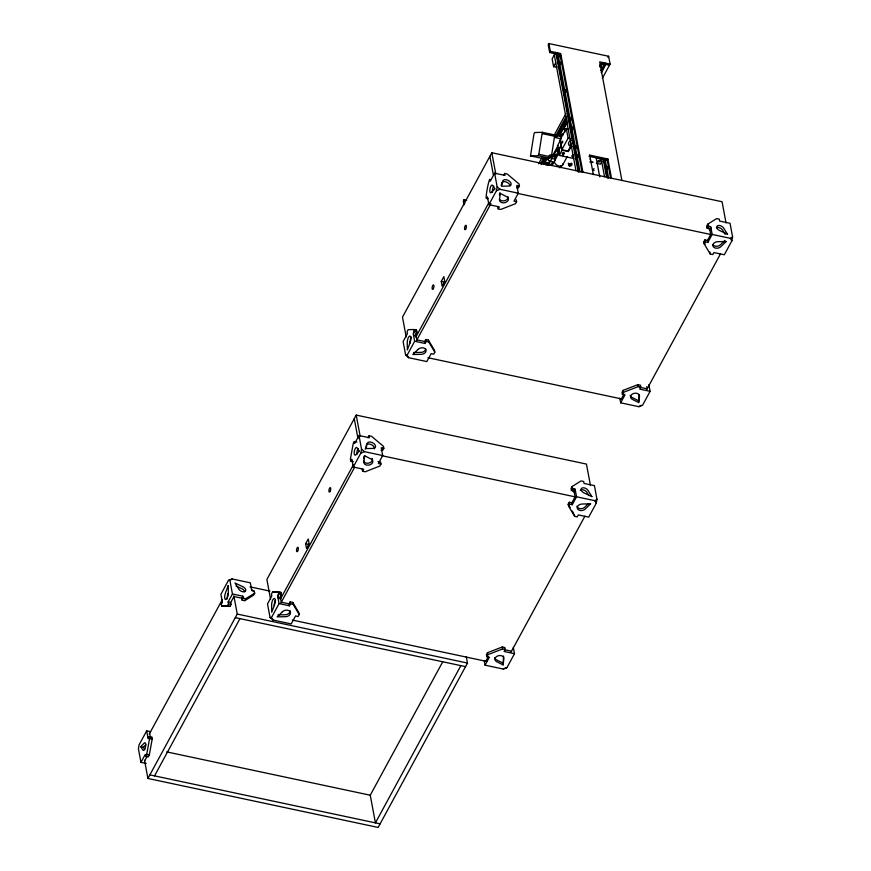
<?xml version="1.0" encoding="UTF-8"?>
<svg xmlns="http://www.w3.org/2000/svg" width="871" height="871" viewBox="0 0 871 871"><rect width="100%" height="100%" fill="white"/><g stroke="black" fill="none" stroke-linecap="round" stroke-linejoin="round"><path stroke-width="1.31" d="M363.686 458.701L364.013 456.273M499.464 195.137L499.791 192.709M503.057 664.921L503.874 658.846A4.54 3.244 -10.6 0 0 497.689 655.939A4.54 3.244 -10.6 0 0 496.666 661.655L503.057 664.921L503.514 656.897A4.54 3.244 -10.6 0 0 503.514 656.037M638.672 402.576L639.488 396.501A4.54 3.244 -10.6 0 0 633.304 393.594A4.54 3.244 -10.6 0 0 632.281 399.31L638.672 402.576L639.118 394.552M145.642 756.355L146.72 754.362L149.583 738.619L149.224 736.67L151.826 737.225L152.185 739.174L149.322 754.917L148.244 756.91L145.642 756.355L145.283 754.406L140.96 762.354L146.154 763.464M378.014 461.543L380.616 462.098L380.975 464.047L379.898 466.029L365.178 471.777L362.586 471.222L363.664 469.229L353.267 467.019L360.834 453.105L361.541 449.164L358.994 435.533L369.391 437.743L369.021 435.794L371.623 436.349L383.469 446.355L383.839 448.304L382.761 450.285A3.092 1.873 28.5 0 0 381.095 450.525M516.22 199.753L516.59 201.702L515.512 203.683L500.792 209.432L498.19 208.877L499.279 206.884L488.881 204.674L496.437 190.76L497.156 186.819L494.608 173.187L504.995 175.398L504.636 173.449L507.238 174.004L519.083 184.01L519.454 185.959L518.376 187.94A3.092 1.873 28.5 0 0 516.928 188.071M530.493 155.898L538.049 155.691L538.811 154.287L542.295 132.316L534.74 132.523L533.977 133.927L530.493 155.898L542.96 158.555L548.763 158.391M551.495 155.822L554.773 134.961L542.295 132.316M560.347 142.724L561.011 136.29L554.37 134.972L554.827 137.455L561.066 138.783L560.597 136.301M569.275 502.251L568.186 504.233L568.556 506.182L574.631 516.351L577.233 516.895L578.311 514.913L588.698 517.124L596.265 503.209L596.983 499.268L594.425 485.637L584.038 483.427L583.668 481.478L581.066 480.923L572.138 486.497L571.049 488.489L571.42 490.438L574.022 490.994L575.11 496.84L571.866 502.796L572.236 504.745L569.634 504.189L569.275 502.251L571.866 502.796M704.889 239.906L703.801 241.888L704.171 243.836L710.246 254.005L712.837 254.55L713.926 252.568L724.313 254.778L731.88 240.864L732.587 236.923L730.04 223.292L719.642 221.082L719.283 219.133L716.681 218.577L707.742 224.152L706.664 226.144L707.034 228.093L709.625 228.648L710.725 234.495L707.481 240.45L707.851 242.399L705.249 241.844L704.889 239.906L707.481 240.45M365.232 449.284L365.842 446.779M501.152 185.686L501.75 183.182M494.608 173.187L490.286 181.135L489.916 179.186C488.5 179.633 483.917 205.197 487.422 196.879L487.782 198.828M148.974 737.138L148.146 738.662L147.776 736.714M353.332 461.772L350.73 461.216L351.808 459.224L353.267 467.019M150.585 731.694L146.687 730.867L139.12 744.781L138.413 748.722L140.96 762.354M254.376 591.169L251.784 590.614L250.325 582.819L232.132 578.954L228.452 580.38L220.896 594.305L222.355 602.09L221.267 604.082L221.637 606.031L230.009 606.423L231.098 604.43L230.728 602.482L233.972 596.526L241.768 598.181L242.127 600.13L244.729 600.685L253.668 595.1L254.746 593.118L253.777 591.039M149.202 734.177L222.355 599.564M221.637 606.031L227.418 605.868L228.496 603.886L228.126 601.937L232.448 593.978L229.9 580.347L232.132 578.954M144.64 760.916L147.232 756.148M241.768 598.181L242.846 596.189L232.448 593.978M242.127 600.13L243.205 598.137L242.846 596.189M466.268 656.56L467.487 663.049L378.156 827.45L147.918 778.456L237.25 614.055L233.853 595.873M244.729 600.685L245.807 598.693L254.746 593.118M466.616 200.363L463.971 199.797L463.318 200.994L464.047 204.892M602.318 78.379L610.092 64.062L608.633 56.267L548.872 43.55L548.218 44.748L549.677 52.532L557.473 54.198M726.022 222.932L722.059 201.734L491.821 152.741L402.489 317.142L406.213 337.012M154.537 775.876L239.982 618.628M549.677 52.532L550.33 51.345L548.872 43.55M590.418 485.278L586.444 464.08L356.206 415.086L266.874 579.487L270.598 599.357M555.273 53.109L552.138 58.88L553.586 66.675L556.711 67.339A2.275 1.622 -10.6 0 1 557.005 66.936M553.586 66.675L555.752 62.701M272.536 592.019L271.458 594.011L271.817 595.96L267.506 603.908L270.054 617.539L273.015 620.043L291.208 623.919L295.53 615.96L298.122 616.516L299.21 614.534L298.84 612.585L292.765 602.416L290.174 601.861L289.085 603.853L289.455 605.802L279.058 603.592L277.599 595.797L278.687 593.804L278.317 591.855L272.536 592.019L280.919 592.411L281.279 594.36A3.092 1.089 -78 0 0 280.56 598.301L277.969 597.746A3.092 1.089 -78 0 1 278.687 593.804L281.279 594.36L280.201 596.352L281.289 602.199L289.085 603.853M356.903 442.087L354.312 441.532L353.223 443.524L350.36 459.267L350.98 460.748M441.259 281.409L443.851 276.64L444.722 281.311L442.13 286.091L441.259 281.409L444.765 282.16M358.994 435.533L354.671 443.481L354.312 441.532M503.558 175.441L504.636 173.449M415.805 337.153L488.958 202.54M408.63 357.698L407.116 355.161L414.672 341.247L413.213 333.451L414.291 331.459L413.932 329.51L408.151 329.674L407.073 331.666L407.432 333.615L403.11 341.563L405.668 355.194L408.63 357.698L426.823 361.574L431.145 353.615L433.736 354.17L434.825 352.189L434.455 350.24L428.38 340.071L425.777 339.516L424.7 341.508L425.07 343.457L414.672 341.247M305.645 543.754L308.236 538.986L309.118 543.667L306.527 548.436L305.645 543.754L309.151 544.506M416.469 340.659L490.906 203.662M367.943 437.786L369.021 435.794M280.201 599.498L353.343 464.885M273.015 620.043L271.502 617.506L279.058 603.592M280.854 603.004L354.649 467.194M425.07 343.457L426.148 341.465L425.777 339.516M289.455 605.802L290.533 603.81L290.174 601.861M517.222 187.352A3.092 1.873 28.5 0 1 519.454 185.959L516.851 185.403L518.31 193.199L513.988 201.147L516.59 201.702M538.616 163.792L541.86 157.825M554.174 135.168L565.834 113.698M541.054 162.855L543.646 158.087M555.959 135.43L566.335 116.344M381.607 449.697A3.092 1.873 28.5 0 1 383.839 448.304L381.237 447.748L382.696 455.544L378.373 463.492L380.975 464.047M541.011 164.467L544.321 158.228M555.992 136.769L566.357 117.683M542.165 164.162L545.409 158.195M557.081 136.725L566.803 118.837M543.493 163.117L544.789 160.721M558.398 135.68L562.285 128.527M563.581 126.132L566.825 120.176M543.961 164.423L547.206 158.457M559.52 135.8L567.293 121.483M564.909 132.033L564.158 128.026L567.228 122.365M547.707 159.001L549.22 156.225A2.559 1.546 28.5 0 1 551.234 154.962L554.087 155.571L554.751 159.077L551.887 158.468A2.559 1.546 28.5 0 1 549.22 156.225M568.817 129.006L566.27 128.462L560.009 139.991L561.828 149.736L568.066 151.064L570.69 146.241L570.233 143.802M599.781 66.936L600.424 65.75A5.585 3.364 28.5 0 1 604.899 62.952L604.245 64.149A5.585 3.364 28.5 0 0 599.716 66.436M600.544 66.871L601.839 64.476M548.654 162.942L550.091 160.406M552.432 155.985L558.104 145.544M600.642 67.372L602.492 63.289M548.872 164.107L551.887 158.468M553.281 155.996L557.69 147.874L558.855 151.521L557.984 153.122L556.809 149.496L557.984 153.122M600.848 70.584L604.735 63.431M607.991 57.464L608.633 56.267M554.304 156.747L555.175 155.158L554.435 153.873L555.611 157.488L554.751 159.077M557.549 150.781L558.409 149.191M561.262 145.566L558.453 150.737L559.324 155.408L573.891 158.511M550.766 165.327L552.715 161.756L550.374 161.255A2.559 1.546 28.5 0 1 547.772 159.241A2.559 1.546 28.5 0 1 549.122 157.684M555.088 157.379L557.462 153.002M558.333 151.412L558.975 150.226M601.284 72.347L605.813 63.997L601.371 72.848M552.072 165.566L559.628 151.652M561.828 149.736L568.099 138.206L566.27 128.462M559.324 155.408L562.133 150.248L561.479 146.742M572.312 146.524A4.54 3.244 -10.6 0 1 571.18 146.404L568.371 151.576L562.133 150.248M559.835 167.853L561.087 165.555M562.492 165.316L567.293 156.475M589.711 155.114L589.057 156.312L607.25 160.177L607.893 158.99L589.711 155.114L593.358 174.603M594 168.473L592.988 170.324A2.559 1.546 28.5 0 0 594.12 170.335M602.068 161.048L600.38 164.151L596.406 163.302M460.868 665.629L375.423 822.877L370.251 795.212L442.74 661.797M707.034 228.093L708.112 226.101L707.742 224.152M708.722 226.231L708.112 226.101L708.82 226.264A2.504 1.513 28.5 0 1 710.965 228.071L709.887 230.064A2.504 1.513 28.5 0 0 707.742 228.246L708.82 226.264L710.714 226.656L712.173 234.451L707.851 242.399M650.104 391.34L639.717 389.13L640.795 387.149L640.425 385.2L637.833 384.644L623.113 390.382L622.036 392.375L622.395 394.323L624.997 394.868L620.675 402.827L638.868 406.692L642.548 405.265L650.104 391.34L648.928 385.047A2.504 0.882 -78 0 1 648.906 384.644M622.395 394.323L623.484 392.331L623.113 390.382M704.171 243.836L705.249 241.844M571.42 490.438L572.497 488.446L572.138 486.497M621.393 398.885L623.984 394.117M573.107 488.577L572.497 488.446L573.205 488.609A2.504 1.513 28.5 0 1 575.35 490.417L574.272 492.409A2.504 1.513 28.5 0 0 572.127 490.591L573.205 488.609L575.1 489.001L576.558 496.797L572.236 504.745M514.5 653.686L504.102 651.475L505.18 649.494L504.821 647.545L502.219 646.99L487.499 652.727L486.421 654.72L486.791 656.669L489.382 657.213L485.06 665.172L503.253 669.037L506.933 667.611L514.5 653.686L513.313 647.393M486.791 656.669L487.869 654.676L487.499 652.727M568.556 506.182L569.634 504.189M485.778 661.231L488.37 656.462M646.707 389.653L720.502 253.853M511.092 651.998L584.887 516.198M561.229 135.528L561.751 134.559A2.275 0.795 -78 0 1 562.906 134.526L562.982 134.907M151.826 737.225L151.521 737.759A2.504 0.882 -78 0 1 151.064 738.194M140.699 746.697L144.074 743.246A3.974 1.394 -78 0 1 145.599 746.567A3.974 1.394 -78 0 1 142.844 749.996L140.699 746.697L143.301 747.253L144.728 749.452M143.301 747.253L145.827 744.661M724.955 240.418L720.557 244.697A4.54 3.244 -10.6 0 1 712.826 244.642M588.458 503.623L584.942 507.042A4.54 3.244 -10.6 0 1 580.206 508.631A4.54 3.244 -10.6 0 1 576.907 506.182M712.173 234.451L730.355 238.316L732.587 236.923M638.868 406.692L641.1 405.298M576.558 496.797L594.741 500.662L596.983 499.268M503.253 669.037L506.933 667.611M496.437 190.76L500.117 189.323L518.31 193.199M360.834 453.105L364.503 451.668L382.696 455.544M623.484 392.331L638.193 386.593L640.795 387.149M487.869 654.676L502.578 648.939L505.18 649.494M414.215 330.131L416.534 330.065L416.893 332.014A3.092 1.089 -78 0 0 416.175 335.956L413.583 335.4A3.092 1.089 -78 0 1 414.291 331.459L416.893 332.014L415.815 334.007L416.904 339.853L424.7 341.508M405.668 355.194L407.116 355.161M228.452 580.38L229.9 580.347M270.054 617.539L271.502 617.506M413.605 352.537L420.682 352.407A4.54 3.244 -10.6 0 0 425.734 349.14M278.001 614.882L285.067 614.752A4.54 3.244 -10.6 0 0 290.13 610.636M550.33 51.345L560.717 53.556L582.939 172.273M610.092 64.062L599.694 61.852L621.916 180.569M601.654 63.594L609.45 65.249M568.099 138.206L570.636 138.75M542.557 133.688L555.034 136.344M596.951 157.651L601.948 158.718M589.787 161.897L592.432 162.463M538.811 154.287L548.795 156.41M538.049 155.691L549.274 158.076M543.373 158.544L548.36 159.6M517.309 193.329L711.618 234.68M413.932 329.51L416.534 330.065M426.148 341.465L428.75 342.02L434.825 352.189M639.347 387.181L647.142 388.847L646.728 386.626M427.977 357.731L622.286 399.081M381.694 455.675L574.664 496.742M278.317 591.855L280.919 592.411M250.053 586.847L270.01 591.104M290.533 603.81L293.135 604.365L299.21 614.534M505.038 649.81L511.527 651.192M243.205 598.137L245.807 598.693M228.126 601.937L230.728 602.482M228.496 603.886L231.098 604.43M227.418 605.868L230.009 606.423M292.362 620.076L486.671 661.427M237.25 614.055L467.487 663.049M235.301 617.637L465.539 666.631M149.583 738.619L152.185 739.174M166.666 751.891L370.251 795.212M146.72 754.362L149.322 754.917M149.866 774.874L380.104 823.868M571.18 146.404L570.157 146.067A4.54 3.244 -10.6 0 1 571.191 140.351M236.063 586.009L241.474 588.556A3.974 2.395 28.5 0 1 244.664 591.768M638.312 400.627L631.911 397.361A4.54 3.244 -10.6 0 1 630.19 395.347M502.698 662.973L496.296 659.706A4.54 3.244 -10.6 0 1 494.586 657.692M497.156 186.819L500.117 189.323M361.541 449.164L364.503 451.668M725.184 234.277L722.69 230.292A3.974 2.395 28.5 0 0 716.376 227.777M588.948 495.621L587.076 492.638A3.974 2.395 28.5 0 0 583.657 489.992A3.974 2.395 28.5 0 0 580.282 490.558M730.355 238.316L731.88 240.864M703.801 241.888L705.151 244.152M564.158 128.026L564.92 129.289M594.741 500.662L596.265 503.209M568.186 504.233L570.211 507.619M572.236 511.005L573.586 513.269M149.649 733.371L150.476 737.791M709.876 252.057L710.246 254.005M607.893 158.99L611.54 178.468M607.12 159.469L610.647 178.359M607.065 166.307L607.566 168.963M605.149 159.513L608.633 178.141M603.875 159.491L607.435 178.163M603.265 159.393L606.51 176.693M601.055 158.108L604.539 176.737M596.004 156.889L599.738 176.846M637.833 384.644L638.193 386.593M560.314 56.049L582.035 172.131M560.064 61.776L560.554 64.432M565.29 89.713L565.791 92.37M570.516 117.65L571.017 120.318M572.258 126.97L572.759 129.627M575.742 145.588L576.243 148.255M577.484 154.907L577.985 157.564M558.137 54.982L580.053 172.055M556.613 53.621L578.845 172.077M556.014 53.534L578.17 171.935M619.804 398.145L620.675 402.827M554.294 54.906L575.949 170.651M558.191 148.016L558.855 151.521M549.906 165.359L549.47 163.019L547.13 162.518A2.559 1.546 28.5 0 0 545.17 163.138A2.559 1.546 28.5 0 0 546.03 165.163M574.261 514.402L574.631 516.351M491.821 152.741L495.784 173.939M489.883 156.323L493.345 174.864M497.831 206.928L498.19 208.877M487.706 198.37L488.881 204.674M463.971 199.797L464.689 203.694M502.219 646.99L502.578 648.939M428.38 340.071L428.75 342.02M484.189 660.49L485.06 665.172M356.206 415.086L360.18 436.284M354.268 418.668L357.981 438.538M362.216 469.273L362.586 471.222M292.765 602.416L293.135 604.365M146.687 730.867L147.863 737.171M144.521 760.274L147.918 778.456M352.178 461.173L352.069 460.65A2.504 0.882 -78 0 0 351.024 460.683M251.414 588.665L251.523 589.199A2.504 1.513 28.5 0 0 253.668 591.006M590.135 158.903A1.132 0.817 -10.6 0 1 590.135 159.535M573.673 156.464A1.132 0.817 -10.6 0 1 572.16 156.508A1.132 0.817 -10.6 0 1 572.16 155.397A1.132 0.817 -10.6 0 1 573.673 155.169M570.821 144.031A2.275 1.622 -10.6 0 1 570.832 142.779M409.849 343.261A4.54 1.6 -78 0 1 411.548 337.164M486.639 198.338A2.504 0.882 -78 0 1 487.684 198.305M508.065 196.781A4.54 3.244 -10.6 0 1 504.755 200.668A4.54 3.244 -10.6 0 1 499.442 199.23M492.474 192.273A3.974 1.394 -78 0 1 493.89 186.144M502.023 182.518A4.54 2.744 28.5 0 1 506.432 182.061A4.54 2.744 28.5 0 1 510.079 185.73M274.234 605.606A4.54 1.6 -78 0 1 275.465 600.228M372.146 458.32A4.54 3.244 -10.6 0 1 369.152 463.013A4.54 3.244 -10.6 0 1 363.523 460.77M356.87 454.618A3.974 1.394 -78 0 1 358.275 448.489M366.136 445.527A4.54 2.744 28.5 0 1 370.817 444.406A4.54 2.744 28.5 0 1 374.476 448.848M221.985 600.141A3.092 1.089 -78 0 1 221.267 604.082M227.364 598.834A4.54 1.6 -78 0 1 228.082 593.456M148.93 737.204A2.504 0.882 -78 0 1 147.885 737.236M571.43 163.356A1.415 1.013 -10.6 0 1 569.852 164.641A1.415 1.013 -10.6 0 1 568.73 163.334M547.598 165.055A1.132 0.686 28.5 0 1 546.433 163.802A1.132 0.686 28.5 0 1 548.011 163.813A1.132 0.686 28.5 0 1 548.099 165.055M562.753 163.879A4.54 2.744 28.5 0 1 557.549 165.534A4.54 2.744 28.5 0 1 555.241 160.155M563.483 155.833A4.54 2.744 28.5 0 1 562.426 155.31M593.173 162.246A4.54 2.744 28.5 0 1 591.006 161.385M571.703 163.302A1.698 1.219 -10.6 0 1 569.808 164.848A1.698 1.219 -10.6 0 1 568.469 163.28M561.98 142.387C562.84 144.967 563.047 138.402 561.98 142.387M364.699 455.783L363.893 461.87A4.54 3.244 -10.6 0 0 370.066 464.776A4.54 3.244 -10.6 0 0 371.1 459.05L364.699 455.783M500.313 193.438L499.497 199.524A4.54 3.244 -10.6 0 0 505.681 202.431A4.54 3.244 -10.6 0 0 506.715 196.704L500.313 193.438M367.224 443.535L366.016 448.554L373.028 448.434A4.54 2.744 28.5 0 0 373.92 443.622A4.54 2.744 28.5 0 0 367.224 443.535M502.828 181.19L501.631 186.209L508.642 186.089A4.54 2.744 28.5 0 0 509.524 181.277A4.54 2.744 28.5 0 0 502.828 181.19M228.213 585.628L225.491 592.911A4.54 1.6 -78 0 0 225.687 599.553A4.54 1.6 -78 0 0 228.322 592.835L228.213 585.628M274.463 604.975L271.73 612.259L271.632 605.062A4.54 1.6 -78 0 1 274.267 598.344A4.54 1.6 -78 0 1 274.463 604.975M410.078 342.63L407.345 349.913L407.247 342.717A4.54 1.6 -78 0 1 409.882 335.999A4.54 1.6 -78 0 1 410.078 342.63M555.524 52.445L554.871 53.643A5.585 3.364 28.5 0 1 560.804 58.64L561.447 57.453A5.585 3.364 28.5 0 0 555.524 52.445M560.314 140.503L557.505 145.675L558.376 150.345L561.185 145.174L560.314 140.503M494.87 188.844L491.494 192.295A3.974 1.394 -78 0 1 489.959 188.985A3.974 1.394 -78 0 1 492.725 185.545L494.87 188.844M359.255 451.189L355.88 454.64A3.974 1.394 -78 0 1 354.345 451.33A3.974 1.394 -78 0 1 357.11 447.89L359.255 451.189M418.069 349.38L412.8 354.508L421.041 354.355A4.54 3.244 -10.6 0 0 425.799 349.434A4.54 3.244 -10.6 0 0 418.069 349.38M282.454 611.725L277.185 616.853L285.438 616.701A4.54 3.244 -10.6 0 0 290.185 611.78A4.54 3.244 -10.6 0 0 282.454 611.725M726.196 241.517L720.916 246.635A4.54 3.244 -10.6 0 1 713.186 246.58A4.54 3.244 -10.6 0 1 717.944 241.659L726.196 241.517M590.582 503.863L585.301 508.98A4.54 3.244 -10.6 0 1 577.571 508.925A4.54 3.244 -10.6 0 1 582.329 504.004L590.582 503.863M727.514 234.277L719.936 230.695A3.974 2.395 28.5 0 1 717.454 225.785A3.974 2.395 28.5 0 1 723.768 228.3L727.514 234.277M591.899 496.622L584.321 493.04A3.974 2.395 28.5 0 1 581.839 488.13A3.974 2.395 28.5 0 1 588.154 490.645L591.899 496.622M242.552 586.575L234.985 582.993L238.719 588.97A3.974 2.395 28.5 0 0 245.034 591.485A3.974 2.395 28.5 0 0 242.552 586.575M598.758 161.81A1.132 0.817 -10.6 0 0 600.304 160.808A1.132 0.817 -10.6 0 0 598.508 160.427A1.132 0.817 -10.6 0 0 598.758 161.81M562.895 154.178A1.132 0.817 -10.6 0 0 564.441 153.176A1.132 0.817 -10.6 0 0 562.644 152.795A1.132 0.817 -10.6 0 0 562.895 154.178M465.735 229.04A2.275 0.795 -78 0 0 466.039 225.328A2.275 0.795 -78 0 0 464.548 228.082A2.275 0.795 -78 0 0 465.735 229.04M433.323 288.682A2.275 0.795 -78 0 0 433.638 284.969A2.275 0.795 -78 0 0 432.136 287.724A2.275 0.795 -78 0 0 433.323 288.682M330.12 491.386A2.275 0.795 -78 0 0 330.425 487.673A2.275 0.795 -78 0 0 328.933 490.427A2.275 0.795 -78 0 0 330.12 491.386M297.708 551.027A2.275 0.795 -78 0 0 298.024 547.315A2.275 0.795 -78 0 0 296.532 550.069A2.275 0.795 -78 0 0 297.708 551.027M550.733 156.922A1.132 0.686 28.5 0 0 552.53 157.303A1.132 0.686 28.5 0 0 551.419 155.942A1.132 0.686 28.5 0 0 550.733 156.922M569.601 165.969A1.698 1.219 -10.6 0 0 571.92 164.467A1.698 1.219 -10.6 0 0 569.22 163.9A1.698 1.219 -10.6 0 0 569.601 165.969"/></g></svg>
